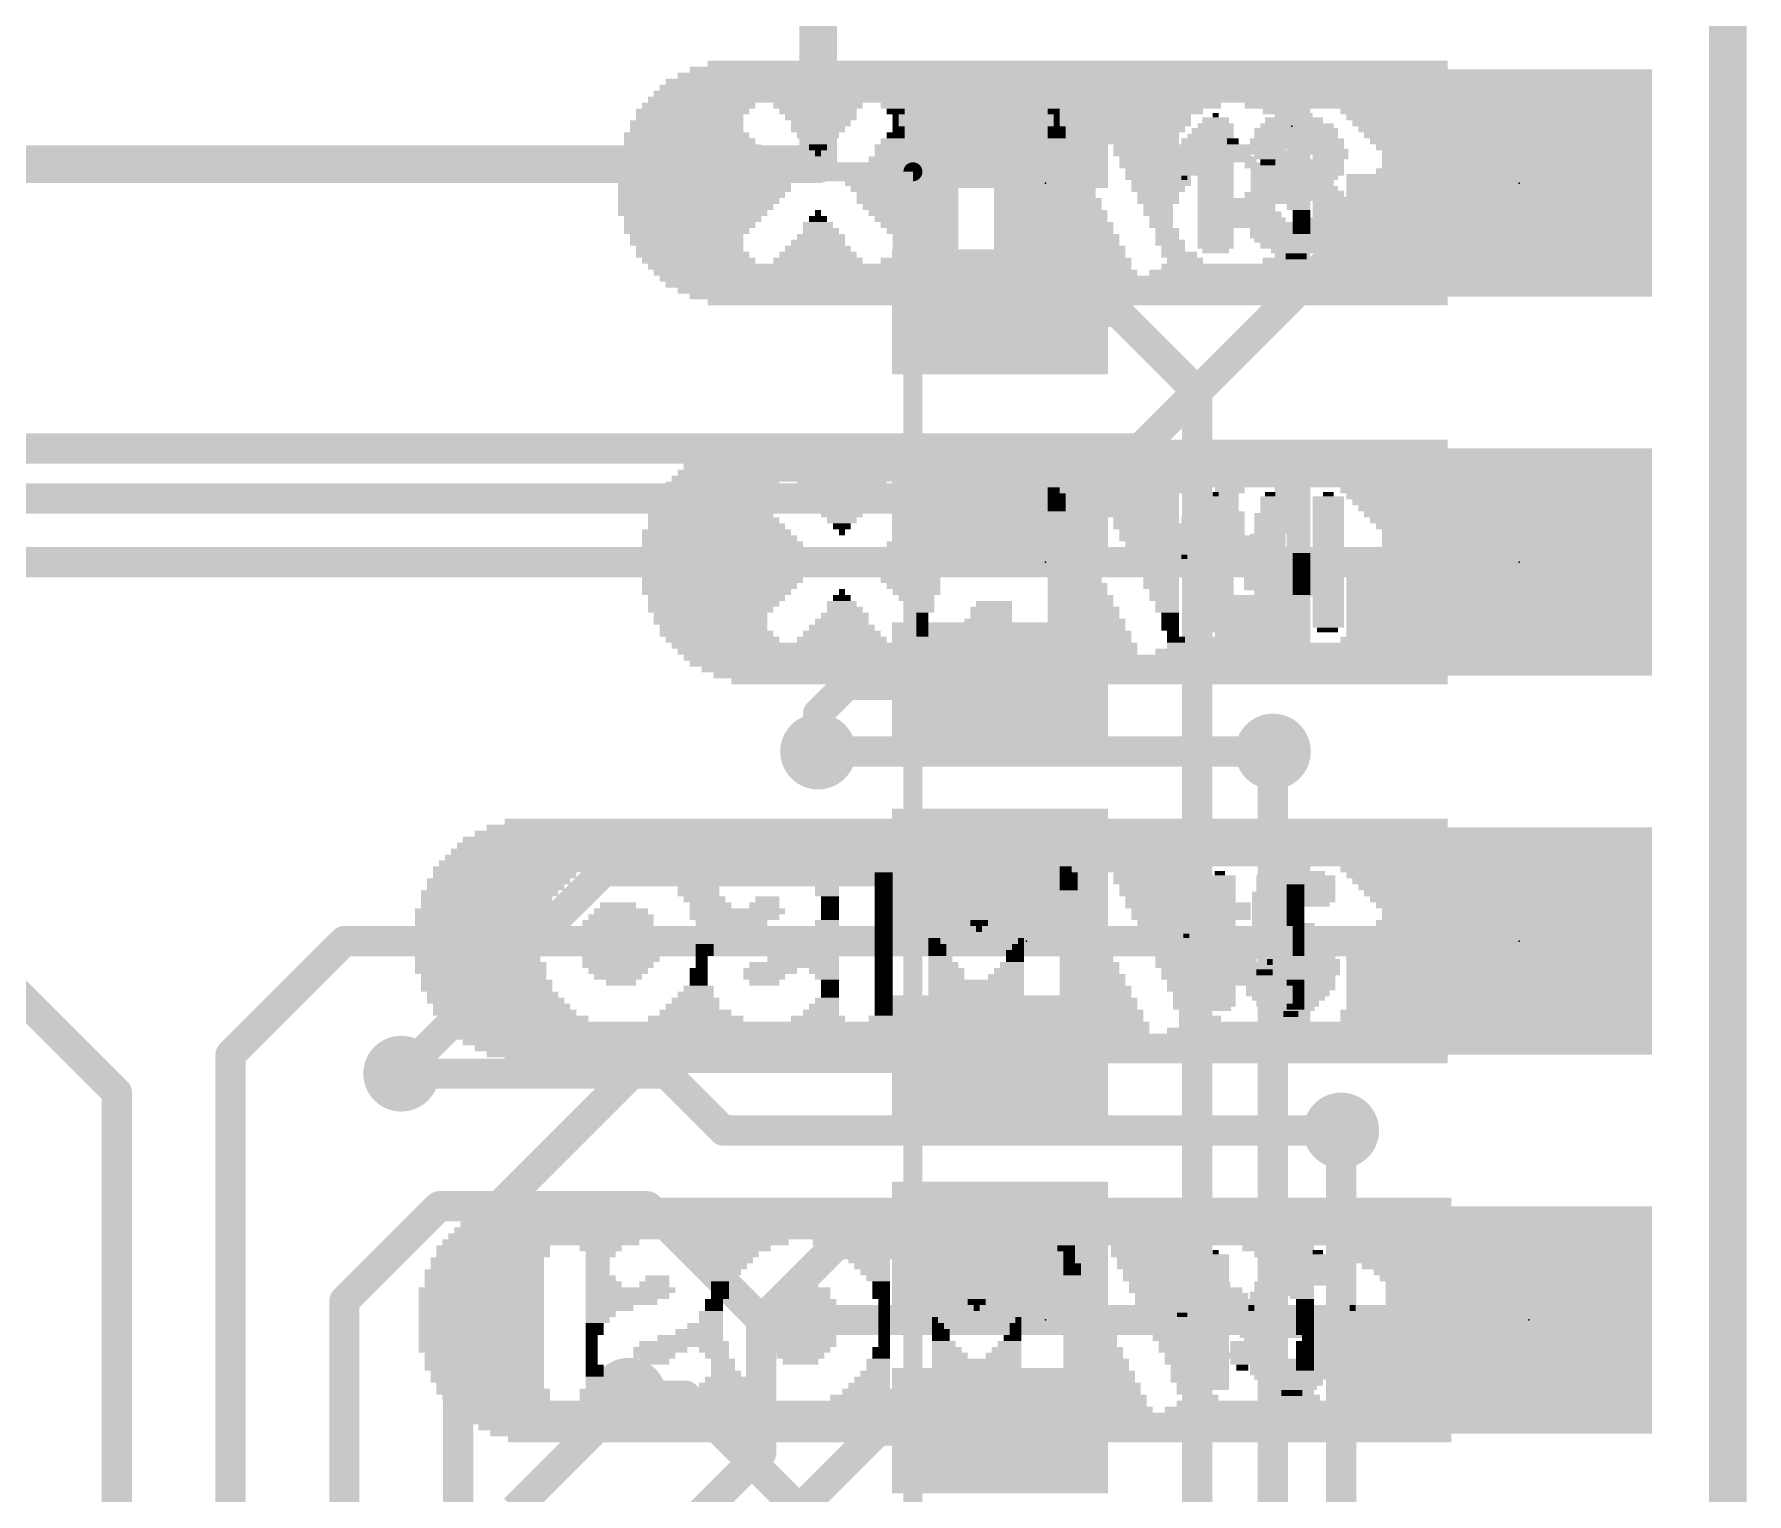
# Model space of a CAD drawing. Extents: x -33 to 53.6, y -19.6 to 58.5.
# Drawn here: x 11.51 to 22.99, y 40.75 to 50.53 of the extents above; entities that cross this region are included whole.
import ezdxf

# ---------------------------------------------------------------- set-up
doc = ezdxf.new("R2010")
doc.units = 0
for name, color, linetype in [('1', 12, 'CONTINUOUS'), ('16', 132, 'CONTINUOUS'), ('17', 110, 'CONTINUOUS'), ('18', 110, 'CONTINUOUS'), ('20', 31, 'CONTINUOUS'), ('21', 41, 'CONTINUOUS'), ('22', 40, 'CONTINUOUS'), ('23', 53, 'CONTINUOUS'), ('24', 53, 'CONTINUOUS'), ('51', 53, 'CONTINUOUS')]:
    doc.layers.add(name, color=color, linetype=linetype)

# ---------------------------------------------------------------- blocks, each defined once
blk = doc.blocks.new('SQUAREP')
blk.add_solid([(-0.5, -0.5), (0.5, -0.5), (-0.5, 0.5), (0.5, 0.5)])
blk = doc.blocks.new('RECT')
blk.add_solid([(-0.5, -0.5), (0.5, -0.5), (-0.5, 0.5), (0.5, 0.5)])
blk = doc.blocks.new('ROUNDV')
at = {"const_width": 0.5}
blk.add_lwpolyline([(0, -0.25, 1), (0, 0.25, 1), (0, -0.25)], format="xyb", dxfattribs=at)

msp = doc.modelspace()

# ---------------------------------------------------------------- linework, layer by layer
at = {"layer": '1'}
for points, const_width in [([(16.764, 53.213), (16.764, 49.657)], 0.254), ([(22.86, 0), (22.86, 53.213)], 0.254), ([(16.764, 49.657), (6.096, 49.657)], 0.254), ([(17.9832, 48.6664), (18.7706, 48.6664)], 0.2032), ([(18.7706, 48.6664), (19.304, 48.133)], 0.2032), ([(19.304, 48.133), (19.304, 27.686)], 0.2032), ([(17.9832, 47.4167), (7.62, 47.4167)], 0.2032), ([(16.957, 46.167), (16.764, 45.974)], 0.2032), ([(17.9832, 46.167), (16.957, 46.167)], 0.2032), ([(16.764, 45.974), (16.764, 45.72)], 0.2032), ([(19.812, 45.72), (19.812, 28.448)], 0.2032), ([(15.3264, 44.9174), (13.97, 43.561)], 0.2032), ([(17.9832, 44.9174), (15.3264, 44.9174)], 0.2032), ([(15.621, 43.6677), (14.478, 42.5247)], 0.2032), ([(17.9832, 43.6677), (15.621, 43.6677)], 0.2032), ([(20.2692, 43.18), (20.2692, 30.5308)], 0.2032), ([(14.478, 42.5247), (14.478, 41.7627)], 0.2032), ([(16.891, 42.418), (16.383, 41.91)], 0.2032), ([(17.9832, 42.418), (16.891, 42.418)], 0.2032), ([(16.383, 41.91), (16.383, 41.021)], 0.2032), ([(15.494, 41.402), (14.732, 40.64)], 0.2032), ([(17.1653, 41.1683), (15.875, 39.878)], 0.2032), ([(17.9832, 41.1683), (17.1653, 41.1683)], 0.2032), ([(16.383, 41.021), (15.24, 39.878)], 0.2032)]:
    msp.add_lwpolyline(points, dxfattribs=dict(at, const_width=const_width))
for points, const_width in [([(16.7005, 49.657, 1), (16.8275, 49.657)], 0.127), ([(16.764, 49.5935, 1), (16.764, 49.7205)], 0.127), ([(17.9832, 48.7172, 1), (17.9832, 48.6156)], 0.1016), ([(18.8065, 48.7023, 1), (18.7347, 48.6305)], 0.1016), ([(18.7706, 48.6156, 1), (18.7706, 48.7172)], 0.1016), ([(19.3548, 48.133, 1), (19.2532, 48.133)], 0.1016), ([(19.2681, 48.0971, 1), (19.3399, 48.1689)], 0.1016), ([(17.9832, 47.3659, 1), (17.9832, 47.4675)], 0.1016), ([(16.957, 46.2178, 1), (16.957, 46.1162)], 0.1016), ([(16.993, 46.1311, 1), (16.9211, 46.203)], 0.1016), ([(17.9832, 46.1162, 1), (17.9832, 46.2178)], 0.1016), ([(16.8148, 45.974, 1), (16.7132, 45.974)], 0.1016), ([(16.7281, 46.0099, 1), (16.7999, 45.9381)], 0.1016), ([(19.8628, 45.72, 1), (19.7612, 45.72)], 0.1016), ([(16.7132, 45.72, 1), (16.8148, 45.72)], 0.1016), ([(15.3264, 44.9682, 1), (15.3264, 44.8666)], 0.1016), ([(15.3623, 44.8814, 1), (15.2904, 44.9533)], 0.1016), ([(17.9832, 44.8666, 1), (17.9832, 44.9682)], 0.1016), ([(15.621, 43.7185, 1), (15.621, 43.6169)], 0.1016), ([(15.6569, 43.6318, 1), (15.5851, 43.7036)], 0.1016), ([(17.9832, 43.6169, 1), (17.9832, 43.7185)], 0.1016), ([(13.9341, 43.5969, 1), (14.0059, 43.5251)], 0.1016), ([(20.32, 43.18, 1), (20.2184, 43.18)], 0.1016), ([(14.5288, 42.5247, 1), (14.4272, 42.5247)], 0.1016), ([(14.4421, 42.5606, 1), (14.5139, 42.4888)], 0.1016), ([(16.891, 42.4688, 1), (16.891, 42.3672)], 0.1016), ([(16.9269, 42.3821, 1), (16.8551, 42.4539)], 0.1016), ([(17.9832, 42.3672, 1), (17.9832, 42.4688)], 0.1016), ([(16.4338, 41.91, 1), (16.3322, 41.91)], 0.1016), ([(16.3471, 41.9459, 1), (16.4189, 41.8741)], 0.1016), ([(14.4272, 41.7627, 1), (14.5288, 41.7627)], 0.1016), ([(15.5299, 41.3661, 1), (15.4581, 41.4379)], 0.1016), ([(17.1653, 41.2191, 1), (17.1653, 41.1175)], 0.1016), ([(17.2012, 41.1324, 1), (17.1294, 41.2042)], 0.1016), ([(17.9832, 41.1175, 1), (17.9832, 41.2191)], 0.1016), ([(16.4189, 40.9851, 1), (16.3471, 41.0569)], 0.1016), ([(16.3322, 41.021, 1), (16.4338, 41.021)], 0.1016)]:
    msp.add_lwpolyline(points, format="xyb", dxfattribs=dict(at, const_width=const_width))
at = {"layer": '16'}
for points, const_width in [([(16.764, 53.213), (16.764, 49.657)], 0.254), ([(22.86, 0), (22.86, 53.213)], 0.254), ([(16.764, 49.657), (6.096, 49.657)], 0.254), ([(18.923, 47.752), (20.701, 49.53)], 0.2032), ([(21.59, 49.53), (20.701, 49.53)], 0.2032), ([(9.779, 47.752), (18.923, 47.752)], 0.2032), ([(21.59, 46.99), (10.795, 46.99)], 0.2032), ([(12.065, 43.434), (9.398, 46.101)], 0.2032), ([(16.764, 45.72), (19.812, 45.72)], 0.2032), ([(13.589, 44.45), (12.827, 43.688)], 0.2032), ([(21.59, 44.45), (13.589, 44.45)], 0.2032), ([(12.827, 43.688), (12.827, 36.957)], 0.2032), ([(13.97, 43.561), (15.748, 43.561)], 0.2032), ([(16.129, 43.18), (15.748, 43.561)], 0.2032), ([(12.065, 37.211), (12.065, 43.434)], 0.2032), ([(20.2692, 43.18), (16.129, 43.18)], 0.2032), ([(13.589, 42.037), (14.224, 42.672)], 0.2032), ([(14.224, 42.672), (15.621, 42.672)], 0.2032), ([(15.621, 42.672), (16.383, 41.91)], 0.2032), ([(13.589, 36.322), (13.589, 42.037)], 0.2032), ([(16.383, 41.91), (21.59, 41.91)], 0.2032), ([(14.351, 41.6357), (14.478, 41.7627)], 0.2032), ([(14.351, 41.6357), (14.351, 40.513)], 0.2032), ([(15.494, 41.402), (15.875, 41.402)], 0.2032), ([(17.907, 39.37), (15.875, 41.402)], 0.2032)]:
    msp.add_lwpolyline(points, dxfattribs=dict(at, const_width=const_width))
for points, const_width in [([(16.7005, 49.657, 1), (16.8275, 49.657)], 0.127), ([(16.764, 49.5935, 1), (16.764, 49.7205)], 0.127), ([(20.701, 49.5808, 1), (20.701, 49.4792)], 0.1016), ([(20.7369, 49.4941, 1), (20.6651, 49.5659)], 0.1016), ([(21.59, 49.4792, 1), (21.59, 49.5808)], 0.1016), ([(18.8871, 47.7879, 1), (18.9589, 47.7161)], 0.1016), ([(18.923, 47.7012, 1), (18.923, 47.8028)], 0.1016), ([(21.59, 46.9392, 1), (21.59, 47.0408)], 0.1016), ([(16.764, 45.7708, 1), (16.764, 45.6692)], 0.1016), ([(19.812, 45.6692, 1), (19.812, 45.7708)], 0.1016), ([(13.589, 44.5008, 1), (13.589, 44.3992)], 0.1016), ([(13.6249, 44.4141, 1), (13.5531, 44.4859)], 0.1016), ([(21.59, 44.3992, 1), (21.59, 44.5008)], 0.1016), ([(12.8778, 43.688, 1), (12.7762, 43.688)], 0.1016), ([(12.7911, 43.7239, 1), (12.8629, 43.6521)], 0.1016), ([(13.97, 43.6118, 1), (13.97, 43.5102)], 0.1016), ([(15.7839, 43.5969, 1), (15.7121, 43.5251)], 0.1016), ([(15.748, 43.5102, 1), (15.748, 43.6118)], 0.1016), ([(12.1158, 43.434, 1), (12.0142, 43.434)], 0.1016), ([(12.0291, 43.3981, 1), (12.1009, 43.4699)], 0.1016), ([(16.129, 43.2308, 1), (16.129, 43.1292)], 0.1016), ([(16.0931, 43.1441, 1), (16.1649, 43.2159)], 0.1016), ([(20.2692, 43.1292, 1), (20.2692, 43.2308)], 0.1016), ([(14.224, 42.7228, 1), (14.224, 42.6212)], 0.1016), ([(14.2599, 42.6361, 1), (14.1881, 42.7079)], 0.1016), ([(15.6569, 42.7079, 1), (15.5851, 42.6361)], 0.1016), ([(15.621, 42.6212, 1), (15.621, 42.7228)], 0.1016), ([(13.6398, 42.037, 1), (13.5382, 42.037)], 0.1016), ([(13.5531, 42.0729, 1), (13.6249, 42.0011)], 0.1016), ([(16.383, 41.9608, 1), (16.383, 41.8592)], 0.1016), ([(21.59, 41.8592, 1), (21.59, 41.9608)], 0.1016), ([(16.3471, 41.8741, 1), (16.4189, 41.9459)], 0.1016), ([(14.5139, 41.7268, 1), (14.4421, 41.7986)], 0.1016), ([(14.4018, 41.6357, 1), (14.3002, 41.6357)], 0.1016), ([(14.3151, 41.6716, 1), (14.3869, 41.5998)], 0.1016), ([(15.494, 41.4528, 1), (15.494, 41.3512)], 0.1016), ([(15.9109, 41.4379, 1), (15.8391, 41.3661)], 0.1016), ([(15.875, 41.3512, 1), (15.875, 41.4528)], 0.1016)]:
    msp.add_lwpolyline(points, format="xyb", dxfattribs=dict(at, const_width=const_width))
at = {"layer": '20', "const_width": 0.2032}
msp.add_lwpolyline([(22.86, 2.54), (22.86, 55.88)], dxfattribs=at)
at = {"layer": '23'}
for p in [(19.939, 49.911), (18.288, 49.53), (18.288, 46.99), (18.161, 44.45), (18.288, 41.91)]:
    msp.add_point(p, dxfattribs=at)
at = {"layer": '24'}
for p in [(21.463, 49.53), (21.463, 46.99), (21.463, 44.45), (21.5265, 41.91)]:
    msp.add_point(p, dxfattribs=at)
at = {"layer": '51', "const_width": 0.127}
for points in [[(5.461, 49.6062), (17.399, 49.6062)], [(17.399, 49.6062), (17.399, 35.179)]]:
    msp.add_lwpolyline(points, dxfattribs=at)
at = {"layer": '51', "const_width": 0.0635}
for points in [[(17.4307, 49.6062, 1), (17.3673, 49.6062)], [(17.399, 49.5744, 1), (17.399, 49.638)]]:
    msp.add_lwpolyline(points, format="xyb", dxfattribs=at)

# ---------------------------------------------------------------- block references
at = {"layer": '1', "xscale": 1.4478, "yscale": 0.8382, "rotation": 180}
for p in [(17.9832, 49.9161), (17.9832, 48.6664), (17.9832, 47.4167), (17.9832, 46.167), (17.9832, 44.9174), (17.9832, 43.6677), (17.9832, 42.418), (17.9832, 41.1683)]:
    msp.add_blockref('RECT', p, dxfattribs=at)
at = {"layer": '17', "xscale": 1.524, "yscale": 1.524, "rotation": 90}
for p in [(21.59, 49.53), (21.59, 49.53), (21.59, 46.99), (21.59, 46.99), (21.59, 44.45), (21.59, 44.45), (21.59, 41.91), (21.59, 41.91)]:
    msp.add_blockref('SQUAREP', p, dxfattribs=at)
at = {"layer": '18', "xscale": 0.508, "yscale": 0.508}
for p in [(16.764, 45.72), (16.764, 45.72), (19.812, 45.72), (19.812, 45.72), (13.97, 43.561), (13.97, 43.561), (20.2692, 43.18), (20.2692, 43.18), (14.478, 41.7627), (14.478, 41.7627), (15.494, 41.402), (15.494, 41.402)]:
    msp.add_blockref('ROUNDV', p, dxfattribs=at)
at = {"layer": '21'}
for p, xscale, yscale in [((19.428, 49.915), 0.24, 0.03), ((19.428, 49.95), 0.18, 0.04), ((19.428, 49.985), 0.04, 0.03), ((19.973, 49.915), 0.49, 0.03), ((19.953, 49.95), 0.39, 0.04), ((19.973, 49.985), 0.21, 0.03), ((19.373, 49.81), 0.35, 0.04), ((19.393, 49.845), 0.31, 0.03), ((19.408, 49.88), 0.28, 0.04), ((19.973, 49.81), 0.63, 0.04), ((19.968, 49.88), 0.56, 0.04), ((19.968, 49.845), 0.56, 0.03), ((19.323, 49.74), 0.45, 0.04), ((19.323, 49.705), 0.45, 0.03), ((19.338, 49.775), 0.42, 0.03), ((19.973, 49.775), 0.63, 0.03), ((19.778, 49.74), 0.24, 0.04), ((19.778, 49.705), 0.18, 0.03), ((20.178, 49.74), 0.28, 0.04), ((20.198, 49.705), 0.24, 0.03), ((19.323, 49.67), 0.45, 0.04), ((19.323, 49.635), 0.45, 0.03), ((19.338, 49.6), 0.42, 0.04), ((19.218, 49.565), 0.04, 0.03), ((19.428, 49.565), 0.24, 0.03), ((19.778, 49.67), 0.1, 0.04), ((20.078, 49.6), 0.42, 0.04), ((20.058, 49.565), 0.38, 0.03), ((20.093, 49.635), 0.39, 0.03), ((20.163, 49.67), 0.25, 0.04), ((19.428, 49.53), 0.24, 0.04), ((19.428, 49.495), 0.24, 0.03), ((19.428, 49.46), 0.24, 0.04), ((20.043, 49.53), 0.35, 0.04), ((20.058, 49.495), 0.38, 0.03), ((20.078, 49.46), 0.42, 0.04), ((19.428, 49.425), 0.24, 0.03), ((19.428, 49.39), 0.24, 0.04), ((19.428, 49.355), 0.24, 0.03), ((19.723, 49.355), 0.21, 0.03), ((19.743, 49.39), 0.17, 0.04), ((20.163, 49.425), 0.31, 0.03), ((20.198, 49.39), 0.24, 0.04), ((20.198, 49.355), 0.24, 0.03), ((19.428, 49.32), 0.24, 0.04), ((19.428, 49.285), 0.24, 0.03), ((19.428, 49.25), 0.24, 0.04), ((19.743, 49.32), 0.25, 0.04), ((19.758, 49.285), 0.28, 0.03), ((19.968, 49.25), 0.7, 0.04), ((20.178, 49.285), 0.28, 0.03), ((20.198, 49.32), 0.24, 0.04), ((19.428, 49.215), 0.24, 0.03), ((19.428, 49.18), 0.24, 0.04), ((19.428, 49.145), 0.24, 0.03), ((19.428, 49.11), 0.24, 0.04), ((19.973, 49.215), 0.63, 0.03), ((19.973, 49.18), 0.63, 0.04), ((19.968, 49.145), 0.56, 0.03), ((19.973, 49.11), 0.49, 0.04), ((19.428, 49.075), 0.18, 0.03), ((19.973, 49.075), 0.35, 0.03), ((19.968, 49.04), 0.14, 0.04), ((19.443, 47.41), 0.21, 0.04), ((19.428, 47.445), 0.04, 0.03), ((19.833, 47.41), 0.21, 0.04), ((19.793, 47.445), 0.07, 0.03), ((20.183, 47.41), 0.21, 0.04), ((20.183, 47.445), 0.07, 0.03), ((19.373, 47.27), 0.35, 0.04), ((19.393, 47.305), 0.31, 0.03), ((19.408, 47.34), 0.28, 0.04), ((19.428, 47.375), 0.24, 0.03), ((19.813, 47.305), 0.25, 0.03), ((19.813, 47.27), 0.25, 0.04), ((19.833, 47.375), 0.21, 0.03), ((19.848, 47.34), 0.24, 0.04), ((20.183, 47.375), 0.21, 0.03), ((20.183, 47.34), 0.21, 0.04), ((20.183, 47.305), 0.21, 0.03), ((20.183, 47.27), 0.21, 0.04), ((19.323, 47.165), 0.45, 0.03), ((19.338, 47.2), 0.42, 0.04), ((19.358, 47.235), 0.38, 0.03), ((19.778, 47.165), 0.24, 0.03), ((19.813, 47.235), 0.25, 0.03), ((19.813, 47.2), 0.25, 0.04), ((20.183, 47.235), 0.21, 0.03), ((20.183, 47.2), 0.21, 0.04), ((20.183, 47.165), 0.21, 0.03), ((19.323, 47.13), 0.45, 0.04), ((19.323, 47.095), 0.45, 0.03), ((19.338, 47.06), 0.42, 0.04), ((19.778, 47.13), 0.24, 0.04), ((19.778, 47.095), 0.24, 0.03), ((19.778, 47.06), 0.24, 0.04), ((20.183, 47.13), 0.21, 0.04), ((20.183, 47.095), 0.21, 0.03), ((20.183, 47.06), 0.21, 0.04), ((19.218, 47.025), 0.04, 0.03), ((19.428, 47.025), 0.24, 0.03), ((19.428, 46.99), 0.24, 0.04), ((19.428, 46.955), 0.24, 0.03), ((19.428, 46.92), 0.24, 0.04), ((19.743, 47.025), 0.25, 0.03), ((19.953, 46.99), 0.67, 0.04), ((19.953, 46.955), 0.67, 0.03), ((19.953, 46.92), 0.67, 0.04), ((20.183, 47.025), 0.21, 0.03), ((19.428, 46.885), 0.24, 0.03), ((19.428, 46.85), 0.24, 0.04), ((19.428, 46.815), 0.24, 0.03), ((19.953, 46.885), 0.67, 0.03), ((19.953, 46.85), 0.67, 0.04), ((19.953, 46.815), 0.67, 0.03), ((19.428, 46.78), 0.24, 0.04), ((19.428, 46.745), 0.24, 0.03), ((19.428, 46.71), 0.24, 0.04), ((19.988, 46.78), 0.6, 0.04), ((20.183, 46.745), 0.21, 0.03), ((20.183, 46.71), 0.21, 0.04), ((19.428, 46.675), 0.24, 0.03), ((19.428, 46.64), 0.24, 0.04), ((19.428, 46.605), 0.24, 0.03), ((20.183, 46.675), 0.21, 0.03), ((20.183, 46.64), 0.21, 0.04), ((20.183, 46.605), 0.21, 0.03), ((19.428, 46.57), 0.24, 0.04), ((19.428, 46.535), 0.18, 0.03), ((20.183, 46.57), 0.21, 0.04), ((20.178, 46.535), 0.14, 0.03), ((19.456, 44.87), 0.21, 0.04), ((19.456, 44.905), 0.07, 0.03), ((19.966, 44.87), 0.53, 0.04), ((19.966, 44.905), 0.39, 0.03), ((19.406, 44.765), 0.31, 0.03), ((19.421, 44.8), 0.28, 0.04), ((19.441, 44.835), 0.24, 0.03), ((19.951, 44.765), 0.56, 0.03), ((19.966, 44.835), 0.53, 0.03), ((19.966, 44.8), 0.53, 0.04), ((19.351, 44.66), 0.42, 0.04), ((19.371, 44.695), 0.38, 0.03), ((19.386, 44.73), 0.35, 0.04), ((19.951, 44.73), 0.56, 0.04), ((19.931, 44.695), 0.52, 0.03), ((19.791, 44.66), 0.24, 0.04), ((19.336, 44.625), 0.45, 0.03), ((19.336, 44.59), 0.45, 0.04), ((19.351, 44.555), 0.42, 0.03), ((19.371, 44.52), 0.38, 0.04), ((19.876, 44.52), 0.49, 0.04), ((19.791, 44.625), 0.24, 0.03), ((19.826, 44.59), 0.31, 0.04), ((19.881, 44.555), 0.42, 0.03), ((19.231, 44.485), 0.04, 0.03), ((19.441, 44.485), 0.24, 0.03), ((19.441, 44.45), 0.24, 0.04), ((19.441, 44.415), 0.24, 0.03), ((19.896, 44.485), 0.53, 0.03), ((19.911, 44.45), 0.56, 0.04), ((19.931, 44.415), 0.6, 0.03), ((19.441, 44.38), 0.24, 0.04), ((19.441, 44.345), 0.24, 0.03), ((19.441, 44.31), 0.24, 0.04), ((19.931, 44.38), 0.6, 0.04), ((19.791, 44.345), 0.18, 0.03), ((19.791, 44.31), 0.04, 0.04), ((20.106, 44.345), 0.25, 0.03), ((20.141, 44.31), 0.24, 0.04), ((19.441, 44.275), 0.24, 0.03), ((19.441, 44.24), 0.24, 0.04), ((19.441, 44.205), 0.24, 0.03), ((19.441, 44.17), 0.24, 0.04), ((19.931, 44.17), 0.6, 0.04), ((19.756, 44.205), 0.17, 0.03), ((19.756, 44.24), 0.11, 0.04), ((20.106, 44.205), 0.25, 0.03), ((20.141, 44.275), 0.24, 0.03), ((20.141, 44.24), 0.24, 0.04), ((19.441, 44.135), 0.24, 0.03), ((19.441, 44.1), 0.24, 0.04), ((19.441, 44.065), 0.24, 0.03), ((19.931, 44.135), 0.6, 0.03), ((19.911, 44.1), 0.56, 0.04), ((19.916, 44.065), 0.49, 0.03), ((19.456, 44.03), 0.21, 0.04), ((19.441, 43.995), 0.18, 0.03), ((19.911, 44.03), 0.42, 0.04), ((19.916, 43.995), 0.35, 0.03), ((19.931, 43.96), 0.1, 0.04), ((19.428, 42.33), 0.18, 0.04), ((19.428, 42.365), 0.04, 0.03), ((20.078, 42.33), 0.28, 0.04), ((20.113, 42.365), 0.07, 0.03), ((19.358, 42.225), 0.32, 0.03), ((19.378, 42.26), 0.28, 0.04), ((19.413, 42.295), 0.21, 0.03), ((20.003, 42.225), 0.49, 0.03), ((20.023, 42.26), 0.45, 0.04), ((20.043, 42.295), 0.35, 0.03), ((19.308, 42.12), 0.42, 0.04), ((19.323, 42.155), 0.39, 0.03), ((19.343, 42.19), 0.35, 0.04), ((19.953, 42.155), 0.53, 0.03), ((19.848, 42.12), 0.32, 0.04), ((19.973, 42.19), 0.49, 0.04), ((19.288, 42.085), 0.46, 0.03), ((19.288, 42.05), 0.46, 0.04), ((19.308, 42.015), 0.42, 0.03), ((19.758, 42.015), 0.28, 0.03), ((19.798, 42.085), 0.28, 0.03), ((19.778, 42.05), 0.24, 0.04), ((19.323, 41.98), 0.39, 0.04), ((19.203, 41.945), 0.07, 0.03), ((19.413, 41.945), 0.21, 0.03), ((19.413, 41.91), 0.21, 0.04), ((19.413, 41.875), 0.21, 0.03), ((19.828, 41.98), 0.42, 0.04), ((19.863, 41.945), 0.49, 0.03), ((19.898, 41.91), 0.56, 0.04), ((19.918, 41.875), 0.6, 0.03), ((19.413, 41.84), 0.21, 0.04), ((19.413, 41.805), 0.21, 0.03), ((19.413, 41.77), 0.21, 0.04), ((19.918, 41.805), 0.66, 0.03), ((19.918, 41.84), 0.6, 0.04), ((19.743, 41.77), 0.25, 0.04), ((20.128, 41.77), 0.24, 0.04), ((19.413, 41.735), 0.21, 0.03), ((19.413, 41.7), 0.21, 0.04), ((19.413, 41.665), 0.21, 0.03), ((19.743, 41.735), 0.25, 0.03), ((19.743, 41.7), 0.25, 0.04), ((19.743, 41.665), 0.25, 0.03), ((20.128, 41.735), 0.24, 0.03), ((20.128, 41.665), 0.24, 0.03), ((20.143, 41.7), 0.21, 0.04), ((19.413, 41.63), 0.21, 0.04), ((19.413, 41.595), 0.21, 0.03), ((19.413, 41.56), 0.21, 0.04), ((19.933, 41.63), 0.63, 0.04), ((19.953, 41.595), 0.59, 0.03), ((19.938, 41.56), 0.56, 0.04), ((19.413, 41.525), 0.21, 0.03), ((19.413, 41.49), 0.21, 0.04), ((19.413, 41.455), 0.21, 0.03), ((19.933, 41.525), 0.49, 0.03), ((19.938, 41.49), 0.42, 0.04), ((19.933, 41.455), 0.35, 0.03), ((19.938, 41.42), 0.14, 0.04)]:
    msp.add_blockref('RECT', p, dxfattribs=dict(at, xscale=xscale, yscale=yscale))
at = {"layer": '22', "yscale": 0.04, "rotation": 180}
for p, xscale in [((18.403, 50.25), 5.16), ((18.443, 50.29), 5.08), ((18.503, 50.33), 4.96), ((18.343, 50.17), 5.28), ((18.363, 50.21), 5.24), ((15.963, 50.05), 0.76), ((17.043, 50.09), 2.84), ((18.323, 50.13), 5.32), ((16.763, 50.05), 0.6), ((17.783, 50.05), 1.2), ((19.783, 50.09), 2.4), ((19.023, 50.05), 0.88), ((20.303, 50.05), 1.36), ((15.883, 49.93), 0.76), ((15.923, 50.01), 0.76), ((15.903, 49.97), 0.72), ((16.763, 50.01), 0.52), ((16.783, 49.97), 0.48), ((16.783, 49.93), 0.4), ((17.283, 50.01), 0.12), ((17.283, 49.97), 0.04), ((17.283, 49.93), 0.04), ((18.343, 50.01), 0.08), ((18.363, 49.97), 0.04), ((18.363, 49.93), 0.04), ((18.983, 50.01), 0.72), ((18.943, 49.97), 0.64), ((18.963, 49.93), 0.6), ((19.903, 50.01), 0.32), ((19.943, 49.97), 0.24), ((19.963, 49.93), 0.2), ((20.623, 50.01), 0.72), ((20.643, 49.97), 0.68), ((20.663, 49.93), 0.64), ((15.883, 49.85), 0.84), ((15.903, 49.81), 0.88), ((15.883, 49.89), 0.76), ((16.763, 49.89), 0.36), ((16.763, 49.85), 0.28), ((16.763, 49.81), 0.2), ((17.443, 49.81), 0.52), ((17.283, 49.85), 0.12), ((17.303, 49.89), 0.08), ((18.203, 49.81), 0.52), ((18.363, 49.89), 0.12), ((18.363, 49.85), 0.12), ((18.943, 49.89), 0.56), ((18.943, 49.85), 0.48), ((18.943, 49.81), 0.48), ((19.543, 49.81), 0.08), ((19.963, 49.89), 0.2), ((19.983, 49.85), 0.16), ((19.983, 49.81), 0.16), ((20.683, 49.89), 0.6), ((20.703, 49.85), 0.56), ((20.723, 49.81), 0.52), ((15.943, 49.69), 1.04), ((15.923, 49.77), 0.92), ((16.763, 49.77), 0.12), ((16.763, 49.73), 0.04), ((17.403, 49.69), 0.6), ((17.423, 49.77), 0.56), ((17.423, 49.73), 0.56), ((18.203, 49.77), 0.52), ((18.223, 49.73), 0.56), ((18.223, 49.69), 0.56), ((18.963, 49.77), 0.44), ((18.963, 49.73), 0.44), ((18.983, 49.69), 0.4), ((19.543, 49.77), 0.24), ((19.543, 49.73), 0.24), ((19.583, 49.69), 0.24), ((19.943, 49.69), 0.24), ((19.963, 49.73), 0.2), ((19.983, 49.77), 0.16), ((20.743, 49.77), 0.48), ((20.763, 49.73), 0.44), ((20.763, 49.69), 0.44), ((15.963, 49.65), 1.08), ((15.963, 49.61), 1.08), ((15.983, 49.57), 1.12), ((17.343, 49.57), 0.72), ((17.363, 49.61), 0.68), ((17.383, 49.65), 0.64), ((18.243, 49.65), 0.6), ((18.243, 49.61), 0.6), ((18.263, 49.57), 0.64), ((18.983, 49.65), 0.4), ((19.023, 49.61), 0.4), ((19.043, 49.57), 0.44), ((19.843, 49.65), 0.44), ((19.863, 49.61), 0.4), ((19.863, 49.57), 0.4), ((20.643, 49.57), 0.68), ((20.743, 49.61), 0.48), ((20.763, 49.65), 0.44), ((16.003, 49.53), 1.16), ((16.003, 49.49), 1.16), ((15.983, 49.45), 1.12), ((17.323, 49.53), 0.76), ((17.343, 49.49), 0.72), ((17.363, 49.45), 0.68), ((18.263, 49.53), 0.64), ((18.283, 49.49), 0.68), ((18.283, 49.45), 0.68), ((19.063, 49.53), 0.4), ((19.043, 49.49), 0.36), ((19.043, 49.45), 0.28), ((19.843, 49.45), 0.44), ((19.863, 49.53), 0.4), ((19.863, 49.49), 0.4), ((20.643, 49.53), 0.68), ((20.643, 49.49), 0.68), ((20.643, 49.45), 0.68), ((15.963, 49.41), 1.08), ((15.943, 49.37), 1.04), ((16.763, 49.33), 0.04), ((17.363, 49.41), 0.68), ((17.383, 49.37), 0.64), ((17.403, 49.33), 0.6), ((18.303, 49.41), 0.72), ((18.303, 49.37), 0.72), ((18.323, 49.33), 0.76), ((19.043, 49.41), 0.28), ((19.043, 49.37), 0.2), ((19.043, 49.33), 0.2), ((19.543, 49.33), 0.32), ((19.583, 49.37), 0.32), ((19.763, 49.41), 0.6), ((19.983, 49.37), 0.16), ((20.003, 49.33), 0.12), ((20.643, 49.41), 0.68), ((20.643, 49.37), 0.68), ((20.643, 49.33), 0.68), ((15.923, 49.29), 0.92), ((15.903, 49.25), 0.88), ((16.763, 49.25), 0.2), ((16.763, 49.29), 0.12), ((17.423, 49.29), 0.56), ((17.443, 49.25), 0.52), ((18.323, 49.29), 0.76), ((18.343, 49.25), 0.8), ((19.063, 49.29), 0.16), ((19.063, 49.25), 0.16), ((19.563, 49.29), 0.28), ((19.543, 49.25), 0.24), ((20.003, 49.29), 0.12), ((20.003, 49.25), 0.12), ((20.643, 49.29), 0.68), ((20.643, 49.25), 0.68), ((15.883, 49.21), 0.84), ((15.883, 49.17), 0.76), ((15.883, 49.13), 0.76), ((16.763, 49.13), 0.36), ((16.783, 49.17), 0.32), ((16.783, 49.21), 0.24), ((17.463, 49.21), 0.48), ((17.483, 49.17), 0.44), ((17.483, 49.13), 0.44), ((18.343, 49.21), 0.8), ((18.363, 49.17), 0.84), ((18.363, 49.13), 0.84), ((19.103, 49.21), 0.16), ((19.103, 49.17), 0.16), ((19.123, 49.13), 0.2), ((19.963, 49.13), 0.2), ((19.983, 49.17), 0.16), ((20.003, 49.21), 0.12), ((20.643, 49.21), 0.68), ((20.643, 49.17), 0.68), ((20.643, 49.13), 0.68), ((15.903, 49.09), 0.72), ((15.923, 49.05), 0.76), ((15.963, 49.01), 0.76), ((16.763, 49.01), 0.6), ((16.763, 49.05), 0.52), ((16.763, 49.09), 0.44), ((17.463, 49.01), 0.56), ((17.483, 49.09), 0.44), ((17.483, 49.05), 0.44), ((18.383, 49.01), 0.96), ((18.383, 49.09), 0.88), ((18.383, 49.05), 0.88), ((19.143, 49.09), 0.16), ((19.183, 49.05), 0.24), ((19.223, 49.01), 0.24), ((19.903, 49.01), 0.32), ((19.943, 49.05), 0.24), ((19.963, 49.09), 0.2), ((20.623, 49.01), 0.72), ((20.643, 49.09), 0.68), ((20.643, 49.05), 0.68), ((17.243, 48.97), 3.24), ((17.283, 48.93), 3.24), ((18.343, 48.89), 5.28), ((19.983, 48.93), 2), ((20.023, 48.97), 1.92), ((18.363, 48.85), 5.24), ((18.403, 48.81), 5.16), ((18.443, 48.77), 5.08), ((18.503, 48.73), 4.96), ((18.523, 47.75), 4.92), ((18.583, 47.79), 4.8), ((18.423, 47.63), 5.12), ((18.443, 47.67), 5.08), ((18.483, 47.71), 5), ((16.123, 47.51), 0.76), ((17.123, 47.55), 2.68), ((18.403, 47.59), 5.16), ((16.923, 47.51), 0.6), ((17.883, 47.51), 1.08), ((19.783, 47.55), 2.4), ((19.803, 47.51), 2.36), ((16.043, 47.39), 0.76), ((16.083, 47.47), 0.76), ((16.063, 47.43), 0.72), ((16.923, 47.47), 0.52), ((16.943, 47.43), 0.48), ((16.943, 47.39), 0.4), ((17.543, 47.47), 0.32), ((17.543, 47.43), 0.24), ((17.523, 47.39), 0.2), ((18.343, 47.47), 0.08), ((18.363, 47.43), 0.12), ((18.363, 47.39), 0.12), ((18.923, 47.47), 0.6), ((18.923, 47.43), 0.52), ((18.923, 47.39), 0.52), ((19.523, 47.47), 0.2), ((19.503, 47.43), 0.16), ((19.503, 47.39), 0.16), ((19.943, 47.47), 0.24), ((19.943, 47.43), 0.24), ((19.943, 47.39), 0.24), ((20.623, 47.47), 0.72), ((20.643, 47.43), 0.68), ((20.663, 47.39), 0.64), ((16.043, 47.31), 0.84), ((16.063, 47.27), 0.88), ((16.043, 47.35), 0.76), ((16.923, 47.35), 0.36), ((16.923, 47.31), 0.28), ((16.923, 47.27), 0.2), ((17.443, 47.27), 0.2), ((17.463, 47.31), 0.16), ((17.503, 47.35), 0.16), ((18.363, 47.35), 0.12), ((18.383, 47.31), 0.16), ((18.383, 47.27), 0.16), ((18.943, 47.35), 0.48), ((18.943, 47.31), 0.48), ((18.963, 47.27), 0.44), ((19.503, 47.35), 0.16), ((19.523, 47.31), 0.2), ((19.523, 47.27), 0.2), ((19.963, 47.35), 0.2), ((19.963, 47.31), 0.2), ((19.963, 47.27), 0.2), ((20.683, 47.35), 0.6), ((20.703, 47.31), 0.56), ((20.723, 47.27), 0.52), ((16.103, 47.15), 1.04), ((16.083, 47.23), 0.92), ((16.923, 47.23), 0.12), ((16.923, 47.19), 0.04), ((17.383, 47.15), 0.24), ((17.403, 47.23), 0.2), ((17.403, 47.19), 0.2), ((17.903, 47.19), 0.32), ((17.903, 47.15), 0.32), ((17.943, 47.23), 0.24), ((18.403, 47.23), 0.2), ((18.403, 47.19), 0.2), ((18.423, 47.15), 0.24), ((18.963, 47.23), 0.44), ((18.983, 47.19), 0.4), ((18.983, 47.15), 0.4), ((19.523, 47.23), 0.2), ((19.523, 47.19), 0.2), ((19.543, 47.15), 0.24), ((19.963, 47.23), 0.2), ((19.983, 47.19), 0.16), ((19.983, 47.15), 0.16), ((20.743, 47.23), 0.48), ((20.763, 47.19), 0.44), ((20.763, 47.15), 0.44), ((16.123, 47.11), 1.08), ((16.123, 47.07), 1.08), ((17.343, 47.07), 0.32), ((17.363, 47.11), 0.28), ((17.903, 47.11), 0.32), ((17.903, 47.07), 0.32), ((18.423, 47.11), 0.24), ((18.443, 47.07), 0.28), ((19.003, 47.11), 0.36), ((19.003, 47.07), 0.36), ((19.543, 47.11), 0.24), ((19.543, 47.07), 0.24), ((19.983, 47.11), 0.16), ((19.983, 47.07), 0.16), ((20.743, 47.07), 0.48), ((20.763, 47.11), 0.44), ((16.143, 47.03), 1.12), ((16.163, 46.99), 1.16), ((16.163, 46.95), 1.16), ((17.303, 46.99), 0.4), ((17.323, 47.03), 0.36), ((17.343, 46.95), 0.4), ((17.923, 47.03), 0.28), ((18.443, 47.03), 0.28), ((18.463, 46.99), 0.32), ((18.463, 46.95), 0.32), ((19.023, 47.03), 0.32), ((19.023, 46.99), 0.32), ((19.043, 46.95), 0.28), ((19.543, 47.03), 0.24), ((20.003, 47.03), 0.12), ((20.003, 46.99), 0.12), ((20.003, 46.95), 0.12), ((20.643, 47.03), 0.68), ((20.643, 46.99), 0.68), ((20.643, 46.95), 0.68), ((16.143, 46.91), 1.12), ((16.123, 46.87), 1.08), ((16.103, 46.83), 1.04), ((17.363, 46.91), 0.36), ((17.383, 46.87), 0.4), ((17.403, 46.83), 0.36), ((18.483, 46.91), 0.36), ((18.483, 46.87), 0.36), ((18.503, 46.83), 0.4), ((19.043, 46.91), 0.28), ((19.063, 46.87), 0.24), ((19.063, 46.83), 0.24), ((20.003, 46.91), 0.12), ((20.003, 46.87), 0.12), ((20.003, 46.83), 0.12), ((20.643, 46.91), 0.68), ((20.643, 46.87), 0.68), ((20.643, 46.83), 0.68), ((16.083, 46.75), 0.92), ((16.063, 46.71), 0.88), ((16.923, 46.71), 0.2), ((16.923, 46.75), 0.12), ((16.923, 46.79), 0.04), ((17.423, 46.79), 0.32), ((17.423, 46.75), 0.24), ((17.443, 46.71), 0.2), ((17.943, 46.71), 0.24), ((18.503, 46.79), 0.4), ((18.523, 46.75), 0.44), ((18.523, 46.71), 0.44), ((19.083, 46.79), 0.2), ((19.083, 46.75), 0.2), ((19.103, 46.71), 0.16), ((19.743, 46.71), 0.64), ((19.763, 46.75), 0.6), ((20.003, 46.79), 0.12), ((20.643, 46.79), 0.68), ((20.643, 46.75), 0.68), ((20.643, 46.71), 0.68), ((16.043, 46.67), 0.84), ((16.043, 46.63), 0.76), ((16.043, 46.59), 0.76), ((16.923, 46.59), 0.36), ((16.943, 46.63), 0.32), ((16.943, 46.67), 0.24), ((17.463, 46.67), 0.16), ((17.463, 46.63), 0.08), ((17.463, 46.59), 0.08), ((17.903, 46.59), 0.32), ((17.923, 46.67), 0.28), ((17.923, 46.63), 0.28), ((18.543, 46.67), 0.48), ((18.543, 46.63), 0.48), ((18.563, 46.59), 0.52), ((19.103, 46.67), 0.16), ((19.123, 46.63), 0.12), ((19.123, 46.59), 0.12), ((19.743, 46.67), 0.64), ((19.743, 46.63), 0.64), ((19.743, 46.59), 0.64), ((20.643, 46.67), 0.68), ((20.643, 46.63), 0.68), ((20.643, 46.59), 0.68), ((16.063, 46.55), 0.72), ((16.083, 46.51), 0.76), ((16.123, 46.47), 0.76), ((16.923, 46.47), 0.6), ((16.923, 46.51), 0.52), ((16.923, 46.55), 0.44), ((17.443, 46.47), 0.2), ((17.463, 46.55), 0.08), ((17.463, 46.51), 0.08), ((17.903, 46.47), 0.4), ((17.903, 46.55), 0.32), ((17.903, 46.51), 0.32), ((18.563, 46.47), 0.6), ((18.563, 46.55), 0.52), ((18.583, 46.51), 0.56), ((19.123, 46.55), 0.12), ((19.143, 46.51), 0.08), ((19.163, 46.47), 0.12), ((19.723, 46.47), 0.68), ((19.743, 46.55), 0.64), ((19.743, 46.51), 0.64), ((20.623, 46.47), 0.72), ((20.643, 46.55), 0.68), ((20.643, 46.51), 0.68), ((17.343, 46.43), 3.12), ((17.363, 46.39), 3.08), ((18.423, 46.35), 5.12), ((20.003, 46.39), 1.96), ((20.043, 46.43), 1.88), ((18.443, 46.31), 5.08), ((18.483, 46.27), 5), ((18.523, 46.23), 4.92), ((18.583, 46.19), 4.8), ((17.763, 45.21), 6.44), ((17.823, 45.25), 6.32), ((17.663, 45.09), 6.64), ((17.683, 45.13), 6.6), ((17.723, 45.17), 6.52), ((14.783, 44.97), 1.12), ((16.403, 45.01), 4.28), ((17.643, 45.05), 6.68), ((15.903, 44.97), 0.8), ((17.523, 44.97), 1.96), ((19.823, 45.01), 2.32), ((19.843, 44.97), 2.28), ((14.703, 44.93), 1.04), ((14.663, 44.89), 0.96), ((15.923, 44.93), 0.52), ((15.923, 44.89), 0.44), ((16.763, 44.93), 0.28), ((16.783, 44.89), 0.24), ((17.223, 44.93), 0.16), ((17.203, 44.89), 0.12), ((17.843, 44.93), 0.68), ((17.843, 44.89), 0.6), ((18.423, 44.93), 0.08), ((18.443, 44.89), 0.12), ((19.003, 44.93), 0.6), ((19.023, 44.89), 0.56), ((19.963, 44.93), 0.2), ((19.943, 44.89), 0.16), ((20.623, 44.93), 0.72), ((20.643, 44.89), 0.68), ((14.563, 44.77), 0.92), ((14.623, 44.85), 0.96), ((14.603, 44.81), 0.92), ((15.943, 44.85), 0.32), ((15.963, 44.81), 0.28), ((15.963, 44.77), 0.28), ((16.803, 44.85), 0.2), ((16.823, 44.81), 0.16), ((16.823, 44.77), 0.16), ((17.203, 44.85), 0.12), ((17.203, 44.81), 0.12), ((17.203, 44.77), 0.12), ((17.843, 44.85), 0.52), ((17.823, 44.81), 0.48), ((17.843, 44.77), 0.44), ((18.443, 44.85), 0.12), ((18.443, 44.81), 0.12), ((18.463, 44.77), 0.16), ((19.003, 44.85), 0.52), ((19.023, 44.81), 0.48), ((19.043, 44.77), 0.52), ((19.943, 44.85), 0.16), ((19.963, 44.81), 0.12), ((19.963, 44.77), 0.12), ((20.663, 44.85), 0.64), ((20.683, 44.81), 0.6), ((20.703, 44.77), 0.56), ((14.503, 44.65), 0.88), ((14.543, 44.73), 0.88), ((14.543, 44.69), 0.88), ((15.443, 44.65), 0.36), ((15.423, 44.69), 0.24), ((16.003, 44.73), 0.28), ((16.043, 44.69), 0.28), ((16.223, 44.65), 0.64), ((16.403, 44.69), 0.2), ((16.423, 44.73), 0.16), ((16.843, 44.73), 0.12), ((16.843, 44.69), 0.12), ((16.843, 44.65), 0.12), ((17.203, 44.73), 0.12), ((17.203, 44.69), 0.12), ((17.203, 44.65), 0.12), ((17.843, 44.73), 0.36), ((17.843, 44.69), 0.28), ((17.823, 44.65), 0.24), ((18.463, 44.73), 0.16), ((18.483, 44.69), 0.2), ((18.483, 44.65), 0.2), ((19.063, 44.73), 0.48), ((19.243, 44.69), 0.84), ((19.263, 44.65), 0.8), ((19.963, 44.73), 0.12), ((19.963, 44.69), 0.12), ((19.963, 44.65), 0.12), ((20.723, 44.73), 0.52), ((20.743, 44.69), 0.48), ((20.763, 44.65), 0.44), ((14.503, 44.61), 0.88), ((14.503, 44.57), 0.88), ((14.483, 44.53), 0.84), ((15.423, 44.57), 0.48), ((15.443, 44.53), 0.52), ((15.443, 44.61), 0.44), ((16.203, 44.61), 0.6), ((16.183, 44.57), 0.48), ((16.103, 44.53), 0.32), ((16.823, 44.57), 0.16), ((16.823, 44.53), 0.16), ((16.843, 44.61), 0.12), ((17.203, 44.61), 0.12), ((17.203, 44.57), 0.12), ((17.203, 44.53), 0.12), ((17.843, 44.61), 0.2), ((17.843, 44.57), 0.12), ((17.843, 44.53), 0.04), ((18.503, 44.61), 0.24), ((18.503, 44.57), 0.24), ((18.523, 44.53), 0.28), ((19.263, 44.61), 0.8), ((19.183, 44.57), 0.56), ((19.143, 44.53), 0.48), ((19.963, 44.61), 0.12), ((19.963, 44.57), 0.12), ((19.983, 44.53), 0.08), ((20.743, 44.57), 0.48), ((20.743, 44.53), 0.48), ((20.763, 44.61), 0.44), ((14.483, 44.49), 0.84), ((14.483, 44.45), 0.84), ((14.483, 44.41), 0.84), ((15.423, 44.45), 0.56), ((15.423, 44.41), 0.56), ((15.443, 44.49), 0.52), ((16.043, 44.49), 0.2), ((16.023, 44.45), 0.16), ((16.003, 44.41), 0.12), ((16.763, 44.41), 0.28), ((16.803, 44.49), 0.2), ((16.803, 44.45), 0.2), ((17.203, 44.49), 0.12), ((17.203, 44.45), 0.12), ((17.203, 44.41), 0.12), ((17.543, 44.45), 0.08), ((17.563, 44.41), 0.12), ((18.103, 44.41), 0.08), ((18.123, 44.45), 0.04), ((18.523, 44.49), 0.28), ((18.543, 44.45), 0.32), ((18.543, 44.41), 0.32), ((19.143, 44.49), 0.4), ((19.123, 44.45), 0.36), ((19.143, 44.41), 0.32), ((19.983, 44.49), 0.08), ((19.983, 44.45), 0.08), ((19.983, 44.41), 0.08), ((20.643, 44.49), 0.68), ((20.643, 44.45), 0.68), ((20.643, 44.41), 0.68), ((14.483, 44.37), 0.84), ((14.483, 44.33), 0.84), ((14.503, 44.29), 0.88), ((15.443, 44.37), 0.52), ((15.443, 44.33), 0.52), ((15.423, 44.29), 0.48), ((16.003, 44.37), 0.12), ((15.983, 44.33), 0.08), ((15.983, 44.29), 0.08), ((16.603, 44.29), 0.6), ((16.663, 44.33), 0.48), ((16.723, 44.37), 0.36), ((17.203, 44.37), 0.12), ((17.203, 44.33), 0.12), ((17.203, 44.29), 0.12), ((17.563, 44.37), 0.12), ((17.583, 44.33), 0.16), ((17.603, 44.29), 0.2), ((18.063, 44.29), 0.16), ((18.083, 44.37), 0.12), ((18.083, 44.33), 0.12), ((18.563, 44.37), 0.36), ((18.563, 44.33), 0.36), ((18.583, 44.29), 0.4), ((19.123, 44.37), 0.28), ((19.143, 44.33), 0.24), ((19.143, 44.29), 0.24), ((19.763, 44.29), 0.52), ((19.623, 44.33), 0.16), ((19.943, 44.33), 0.16), ((19.983, 44.37), 0.08), ((20.643, 44.37), 0.68), ((20.643, 44.33), 0.68), ((20.643, 44.29), 0.68), ((14.503, 44.25), 0.88), ((14.523, 44.21), 0.84), ((14.543, 44.17), 0.88), ((15.423, 44.25), 0.4), ((15.423, 44.21), 0.32), ((15.443, 44.17), 0.2), ((15.963, 44.25), 0.12), ((15.963, 44.21), 0.12), ((15.963, 44.17), 0.12), ((16.443, 44.25), 0.36), ((16.403, 44.21), 0.28), ((16.403, 44.17), 0.2), ((16.803, 44.25), 0.2), ((16.823, 44.21), 0.16), ((16.843, 44.17), 0.12), ((17.203, 44.25), 0.12), ((17.203, 44.21), 0.12), ((17.203, 44.17), 0.12), ((17.623, 44.25), 0.24), ((17.623, 44.21), 0.24), ((17.823, 44.17), 0.64), ((18.023, 44.21), 0.24), ((18.043, 44.25), 0.2), ((18.583, 44.25), 0.4), ((18.603, 44.21), 0.44), ((18.603, 44.17), 0.44), ((19.163, 44.25), 0.2), ((19.163, 44.21), 0.2), ((19.183, 44.17), 0.16), ((19.763, 44.25), 0.52), ((19.643, 44.21), 0.28), ((19.643, 44.17), 0.2), ((19.943, 44.21), 0.16), ((19.963, 44.17), 0.12), ((20.643, 44.25), 0.68), ((20.643, 44.21), 0.68), ((20.643, 44.17), 0.68), ((14.543, 44.13), 0.88), ((14.583, 44.09), 0.88), ((14.603, 44.05), 0.92), ((15.943, 44.05), 0.32), ((15.943, 44.09), 0.24), ((15.963, 44.13), 0.2), ((16.823, 44.05), 0.16), ((16.843, 44.13), 0.12), ((16.843, 44.09), 0.12), ((17.203, 44.13), 0.12), ((17.203, 44.09), 0.12), ((17.203, 44.05), 0.12), ((17.823, 44.13), 0.64), ((17.823, 44.09), 0.64), ((17.823, 44.05), 0.64), ((18.623, 44.13), 0.48), ((18.623, 44.09), 0.48), ((18.643, 44.05), 0.52), ((19.183, 44.13), 0.16), ((19.223, 44.09), 0.16), ((19.223, 44.05), 0.16), ((19.983, 44.13), 0.08), ((19.983, 44.09), 0.08), ((19.983, 44.05), 0.08), ((20.643, 44.13), 0.68), ((20.643, 44.09), 0.68), ((20.643, 44.05), 0.68), ((14.643, 44.01), 0.92), ((14.663, 43.97), 0.96), ((15.943, 43.97), 0.48), ((15.923, 44.01), 0.36), ((16.783, 43.97), 0.24), ((16.803, 44.01), 0.2), ((17.203, 44.01), 0.12), ((17.203, 43.97), 0.12), ((17.823, 44.01), 0.64), ((17.823, 43.97), 0.64), ((18.643, 44.01), 0.52), ((18.663, 43.97), 0.56), ((19.243, 44.01), 0.2), ((19.283, 43.97), 0.2), ((19.963, 43.97), 0.2), ((19.963, 44.01), 0.12), ((20.623, 43.97), 0.72), ((20.643, 44.01), 0.68), ((16.623, 43.89), 4.72), ((16.643, 43.85), 4.68), ((15.943, 43.93), 0.64), ((16.763, 43.93), 0.36), ((17.203, 43.93), 0.2), ((17.823, 43.93), 0.72), ((18.663, 43.93), 0.56), ((20.043, 43.85), 1.88), ((19.323, 43.93), 0.28), ((20.083, 43.89), 1.8), ((19.943, 43.93), 0.24), ((20.623, 43.93), 0.72), ((17.663, 43.81), 6.64), ((17.683, 43.77), 6.6), ((17.723, 43.73), 6.52), ((17.763, 43.69), 6.44), ((17.823, 43.65), 6.32), ((17.8465, 42.71), 6.32), ((17.7065, 42.59), 6.6), ((17.7465, 42.63), 6.52), ((17.7865, 42.67), 6.44), ((16.4265, 42.47), 4.28), ((17.6665, 42.51), 6.68), ((17.6865, 42.55), 6.64), ((19.8465, 42.47), 2.32), ((14.5865, 42.39), 0.76), ((14.5865, 42.35), 0.76), ((14.9065, 42.43), 1.32), ((15.3065, 42.39), 0.28), ((15.3065, 42.35), 0.2), ((16.1865, 42.43), 0.76), ((16.1665, 42.39), 0.56), ((16.1465, 42.35), 0.44), ((17.6065, 42.43), 1.76), ((17.0665, 42.39), 0.44), ((17.0865, 42.35), 0.32), ((17.8265, 42.39), 0.68), ((17.8265, 42.35), 0.6), ((18.4265, 42.39), 0.12), ((18.4465, 42.35), 0.08), ((19.8465, 42.43), 2.32), ((19.0065, 42.39), 0.56), ((19.0065, 42.35), 0.56), ((19.8465, 42.39), 0.48), ((19.8865, 42.35), 0.4), ((20.6465, 42.39), 0.72), ((20.6665, 42.35), 0.68), ((14.5265, 42.23), 0.8), ((14.5465, 42.31), 0.76), ((14.5465, 42.27), 0.76), ((15.2865, 42.31), 0.16), ((15.2865, 42.27), 0.16), ((15.2865, 42.23), 0.16), ((16.1465, 42.31), 0.36), ((16.1465, 42.27), 0.28), ((16.1265, 42.23), 0.24), ((17.1065, 42.31), 0.28), ((17.1265, 42.27), 0.24), ((17.1465, 42.23), 0.2), ((17.8265, 42.31), 0.52), ((17.8465, 42.27), 0.48), ((17.8265, 42.23), 0.44), ((18.4465, 42.31), 0.08), ((18.4665, 42.27), 0.12), ((18.4665, 42.23), 0.12), ((19.0265, 42.31), 0.52), ((19.0265, 42.27), 0.52), ((19.0465, 42.23), 0.48), ((19.9265, 42.31), 0.32), ((19.9465, 42.27), 0.28), ((19.9665, 42.23), 0.24), ((20.6865, 42.31), 0.64), ((20.7065, 42.27), 0.6), ((20.7465, 42.23), 0.52), ((14.5065, 42.11), 0.84), ((14.5265, 42.19), 0.8), ((14.5265, 42.15), 0.8), ((15.3065, 42.19), 0.2), ((15.3265, 42.15), 0.24), ((15.5065, 42.11), 0.6), ((15.6665, 42.15), 0.2), ((15.6865, 42.19), 0.16), ((16.1265, 42.19), 0.16), ((16.1065, 42.15), 0.12), ((16.1065, 42.11), 0.12), ((16.6665, 42.11), 0.36), ((16.6465, 42.15), 0.24), ((17.1665, 42.19), 0.16), ((17.1865, 42.15), 0.12), ((17.1865, 42.11), 0.12), ((17.8265, 42.19), 0.36), ((17.8265, 42.15), 0.28), ((17.8465, 42.11), 0.24), ((18.4865, 42.19), 0.16), ((18.4865, 42.15), 0.16), ((18.5065, 42.11), 0.2), ((19.0665, 42.19), 0.52), ((19.1865, 42.15), 0.68), ((19.2265, 42.11), 0.76), ((19.9865, 42.19), 0.2), ((19.9865, 42.15), 0.2), ((20.0065, 42.11), 0.16), ((20.7665, 42.19), 0.48), ((20.7865, 42.15), 0.44), ((20.7865, 42.11), 0.44), ((14.5065, 42.07), 0.84), ((14.5065, 42.03), 0.84), ((14.5065, 41.99), 0.84), ((15.4865, 42.07), 0.56), ((15.4465, 42.03), 0.48), ((15.3665, 41.99), 0.32), ((16.0665, 42.03), 0.12), ((16.0665, 41.99), 0.12), ((16.1065, 42.07), 0.12), ((16.6465, 42.03), 0.48), ((16.6465, 41.99), 0.48), ((16.6465, 42.07), 0.4), ((17.1865, 42.07), 0.12), ((17.2065, 42.03), 0.08), ((17.2065, 41.99), 0.08), ((17.8265, 42.07), 0.2), ((17.8265, 42.03), 0.12), ((17.8265, 41.99), 0.04), ((18.5065, 42.07), 0.2), ((18.5265, 42.03), 0.24), ((18.5265, 41.99), 0.24), ((19.2665, 42.07), 0.76), ((19.2865, 42.03), 0.8), ((19.2265, 41.99), 0.6), ((19.6665, 41.99), 0.04), ((20.0065, 42.07), 0.16), ((20.0265, 42.03), 0.12), ((20.0265, 41.99), 0.12), ((20.3465, 41.99), 0.04), ((20.7665, 41.99), 0.48), ((20.7865, 42.07), 0.44), ((20.7865, 42.03), 0.44), ((14.5065, 41.95), 0.84), ((14.5065, 41.91), 0.84), ((14.5065, 41.87), 0.84), ((15.3065, 41.95), 0.2), ((15.2865, 41.91), 0.16), ((15.2665, 41.87), 0.12), ((16.0065, 41.87), 0.24), ((16.0465, 41.95), 0.16), ((16.0465, 41.91), 0.16), ((16.6465, 41.95), 0.56), ((16.6465, 41.91), 0.56), ((16.6465, 41.87), 0.56), ((17.2065, 41.95), 0.08), ((17.2065, 41.91), 0.08), ((17.2065, 41.87), 0.08), ((17.5465, 41.91), 0.04), ((17.5665, 41.87), 0.08), ((18.0865, 41.87), 0.08), ((18.1065, 41.91), 0.04), ((18.5465, 41.95), 0.28), ((18.5465, 41.91), 0.28), ((18.5665, 41.87), 0.32), ((19.1665, 41.95), 0.48), ((19.1665, 41.91), 0.4), ((19.1465, 41.87), 0.36), ((20.0265, 41.95), 0.12), ((20.0265, 41.91), 0.12), ((20.0265, 41.87), 0.12), ((20.6665, 41.95), 0.68), ((20.6665, 41.91), 0.68), ((20.6665, 41.87), 0.68), ((14.5065, 41.83), 0.84), ((14.5065, 41.79), 0.84), ((15.2665, 41.83), 0.12), ((15.2465, 41.79), 0.08), ((15.9065, 41.79), 0.44), ((15.9665, 41.83), 0.32), ((16.6465, 41.83), 0.56), ((16.6465, 41.79), 0.48), ((17.2065, 41.83), 0.08), ((17.2065, 41.79), 0.08), ((17.5865, 41.83), 0.12), ((17.5865, 41.79), 0.12), ((18.0665, 41.79), 0.12), ((18.0865, 41.83), 0.08), ((18.5665, 41.83), 0.32), ((18.5865, 41.79), 0.36), ((19.1465, 41.83), 0.28), ((19.1465, 41.79), 0.28), ((20.0265, 41.83), 0.12), ((20.0465, 41.79), 0.08), ((20.6665, 41.83), 0.68), ((20.6665, 41.79), 0.68), ((14.5065, 41.75), 0.84), ((14.5065, 41.71), 0.84), ((14.5265, 41.67), 0.8), ((15.2465, 41.75), 0.08), ((15.2465, 41.71), 0.08), ((15.2465, 41.67), 0.08), ((15.7065, 41.71), 0.36), ((15.6665, 41.67), 0.28), ((15.8665, 41.75), 0.6), ((16.0665, 41.71), 0.2), ((16.0865, 41.67), 0.16), ((16.6465, 41.75), 0.48), ((16.6465, 41.71), 0.4), ((16.6465, 41.67), 0.32), ((17.1865, 41.71), 0.12), ((17.1865, 41.67), 0.12), ((17.2065, 41.75), 0.08), ((17.6065, 41.75), 0.16), ((17.6265, 41.71), 0.2), ((17.6465, 41.67), 0.24), ((18.0065, 41.67), 0.24), ((18.0265, 41.71), 0.2), ((18.0465, 41.75), 0.16), ((18.5865, 41.75), 0.36), ((18.6065, 41.71), 0.4), ((18.6065, 41.67), 0.4), ((19.1465, 41.75), 0.2), ((19.1465, 41.71), 0.2), ((19.1665, 41.67), 0.16), ((19.6065, 41.67), 0.24), ((19.6065, 41.75), 0.16), ((19.6265, 41.71), 0.2), ((20.0265, 41.75), 0.12), ((20.0265, 41.71), 0.12), ((20.0265, 41.67), 0.12), ((20.6665, 41.75), 0.68), ((20.6665, 41.71), 0.68), ((20.6665, 41.67), 0.68), ((14.5265, 41.63), 0.8), ((14.5265, 41.59), 0.8), ((14.5465, 41.55), 0.76), ((15.2465, 41.63), 0.08), ((15.2665, 41.59), 0.12), ((15.2665, 41.55), 0.12), ((15.6665, 41.63), 0.2), ((16.1265, 41.63), 0.16), ((16.1265, 41.59), 0.16), ((16.1465, 41.55), 0.2), ((16.6465, 41.63), 0.24), ((17.1465, 41.55), 0.2), ((17.1665, 41.63), 0.16), ((17.1665, 41.59), 0.16), ((17.8265, 41.63), 0.6), ((17.8265, 41.59), 0.6), ((17.8265, 41.55), 0.6), ((18.6265, 41.63), 0.44), ((18.6265, 41.59), 0.44), ((18.6465, 41.55), 0.48), ((19.1665, 41.63), 0.16), ((19.2065, 41.59), 0.16), ((19.2065, 41.55), 0.16), ((19.6265, 41.63), 0.2), ((19.6065, 41.59), 0.08), ((20.0065, 41.55), 0.16), ((20.0265, 41.63), 0.12), ((20.0265, 41.59), 0.12), ((20.6665, 41.63), 0.68), ((20.6665, 41.59), 0.68), ((20.6665, 41.55), 0.68), ((14.5465, 41.51), 0.76), ((14.5665, 41.47), 0.72), ((14.5865, 41.43), 0.76), ((15.3065, 41.43), 0.28), ((15.2865, 41.51), 0.16), ((15.2865, 41.47), 0.16), ((16.1465, 41.43), 0.44), ((16.1465, 41.47), 0.36), ((16.1465, 41.51), 0.28), ((17.1065, 41.43), 0.36), ((17.1065, 41.47), 0.28), ((17.1265, 41.51), 0.24), ((17.8265, 41.43), 0.68), ((17.8265, 41.51), 0.6), ((17.8265, 41.47), 0.6), ((18.6465, 41.43), 0.56), ((18.6465, 41.51), 0.48), ((18.6665, 41.47), 0.52), ((19.2265, 41.51), 0.2), ((19.2465, 41.47), 0.16), ((19.2665, 41.43), 0.2), ((19.9665, 41.43), 0.24), ((19.9865, 41.47), 0.2), ((20.0065, 41.51), 0.16), ((20.6665, 41.51), 0.68), ((20.6665, 41.47), 0.68), ((20.6665, 41.43), 0.68), ((14.6065, 41.39), 0.72), ((16.6265, 41.35), 4.68), ((16.6665, 41.31), 4.68), ((15.3465, 41.39), 0.36), ((16.1465, 41.39), 0.6), ((17.0665, 41.39), 0.44), ((17.8265, 41.39), 0.68), ((18.6665, 41.39), 0.6), ((20.0465, 41.31), 1.92), ((20.0865, 41.35), 1.84), ((19.3265, 41.39), 0.24), ((19.9665, 41.39), 0.32), ((20.6465, 41.39), 0.72), ((17.6865, 41.27), 6.64), ((17.7065, 41.23), 6.6), ((17.7465, 41.19), 6.52), ((17.7865, 41.15), 6.44), ((17.8465, 41.11), 6.32)]:
    msp.add_blockref('RECT', p, dxfattribs=dict(at, xscale=xscale))
for p in [(15.923, 49.73), (15.923, 49.33), (16.083, 47.19), (16.083, 46.79), (14.723, 43.93)]:
    msp.add_blockref('RECT', p, dxfattribs=at)

doc.saveas('drawing.dxf')
